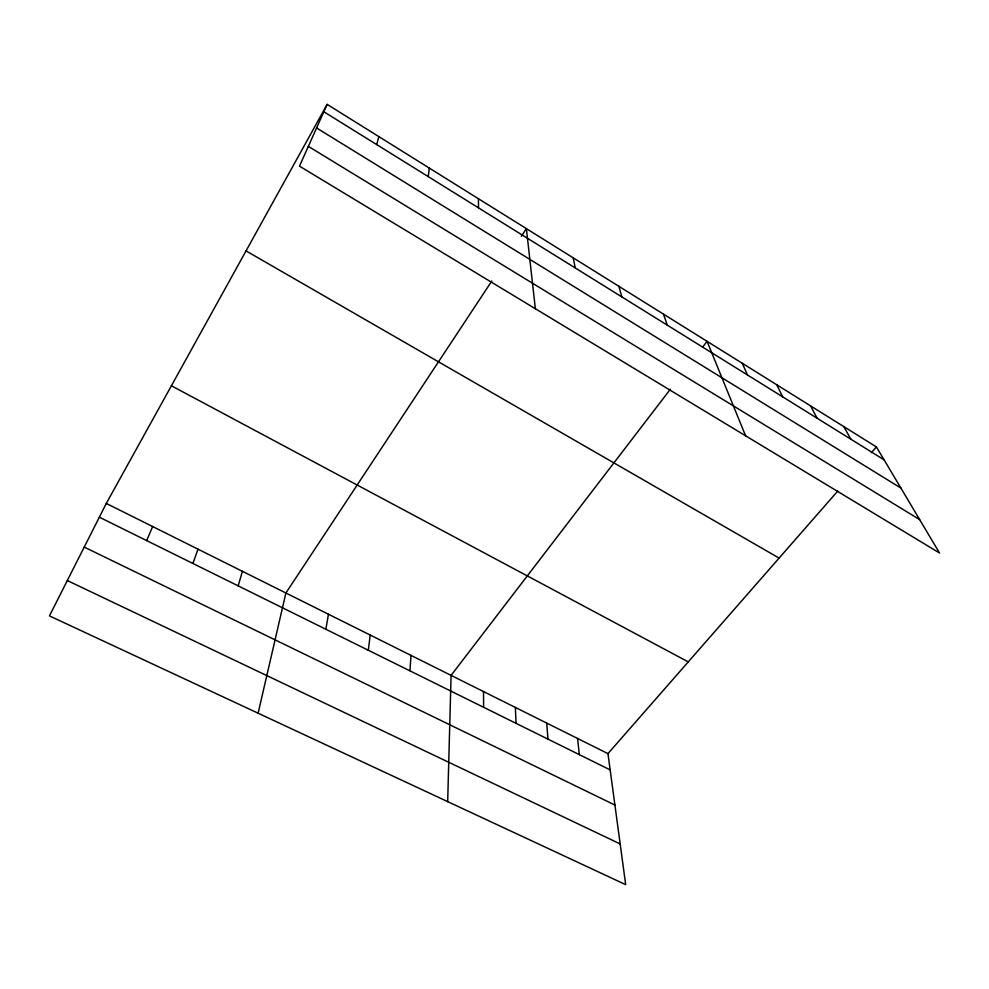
<?xml version="1.0" encoding="UTF-8"?>
<svg xmlns="http://www.w3.org/2000/svg" width="989" height="989" viewBox="0 0 989 989"><rect width="100%" height="100%" fill="white"/><g stroke="black" fill="none" stroke-linecap="round" stroke-linejoin="round"><path stroke-width="1.48" d="M447.683 801.622L451.083 675.388L670.357 389.209M409.916 670.826L411.041 655.41M428.262 176.623L429.263 168.056M368.328 650.255L370.183 635.037M325.851 629.239L328.472 614.243M258.117 713.205L285.895 593.004L491.83 280.987M376.722 144.604L378.849 136.618M238.176 585.859L242.416 571.321M192.904 563.47L198.01 549.167M146.644 540.575L152.652 526.544M327.136 104.364L299.482 166.152L939.55 553.024L876.402 446.929L327.136 104.364L106.293 503.426L49.45 615.887L625.678 884.636L607.963 753.63L837.819 491.001M521.327 236.309L526.395 228.632L535.358 308.716M702.474 347.312L707.061 341.316L745.595 435.79M871.321 452.727L876.402 446.929M67.314 580.543L620.177 843.951M84.226 547.09L614.911 805.046M99.345 517.185L610.164 769.899M106.293 503.426L607.963 753.63M171.406 385.784L688.257 661.888M246.038 250.909L779.109 558.093M308.345 146.36L919.659 519.608M316.579 127.952L900.868 488.047M323.836 111.745L884.104 459.86M843.79 426.593L850.923 439.252M810.56 405.873L817.124 418.248M776.711 384.758L782.67 396.836M742.22 363.247L747.536 375.016M663.495 314.143L667.328 325.171M618.879 286.315L621.846 296.91M573.2 257.82L575.239 267.945M577.588 738.474L579.307 754.632M546.732 723.083L547.931 739.104M515.368 707.444L516.048 723.33M483.485 691.546L483.633 707.296M478.429 198.727L478.491 207.838"/></g></svg>
